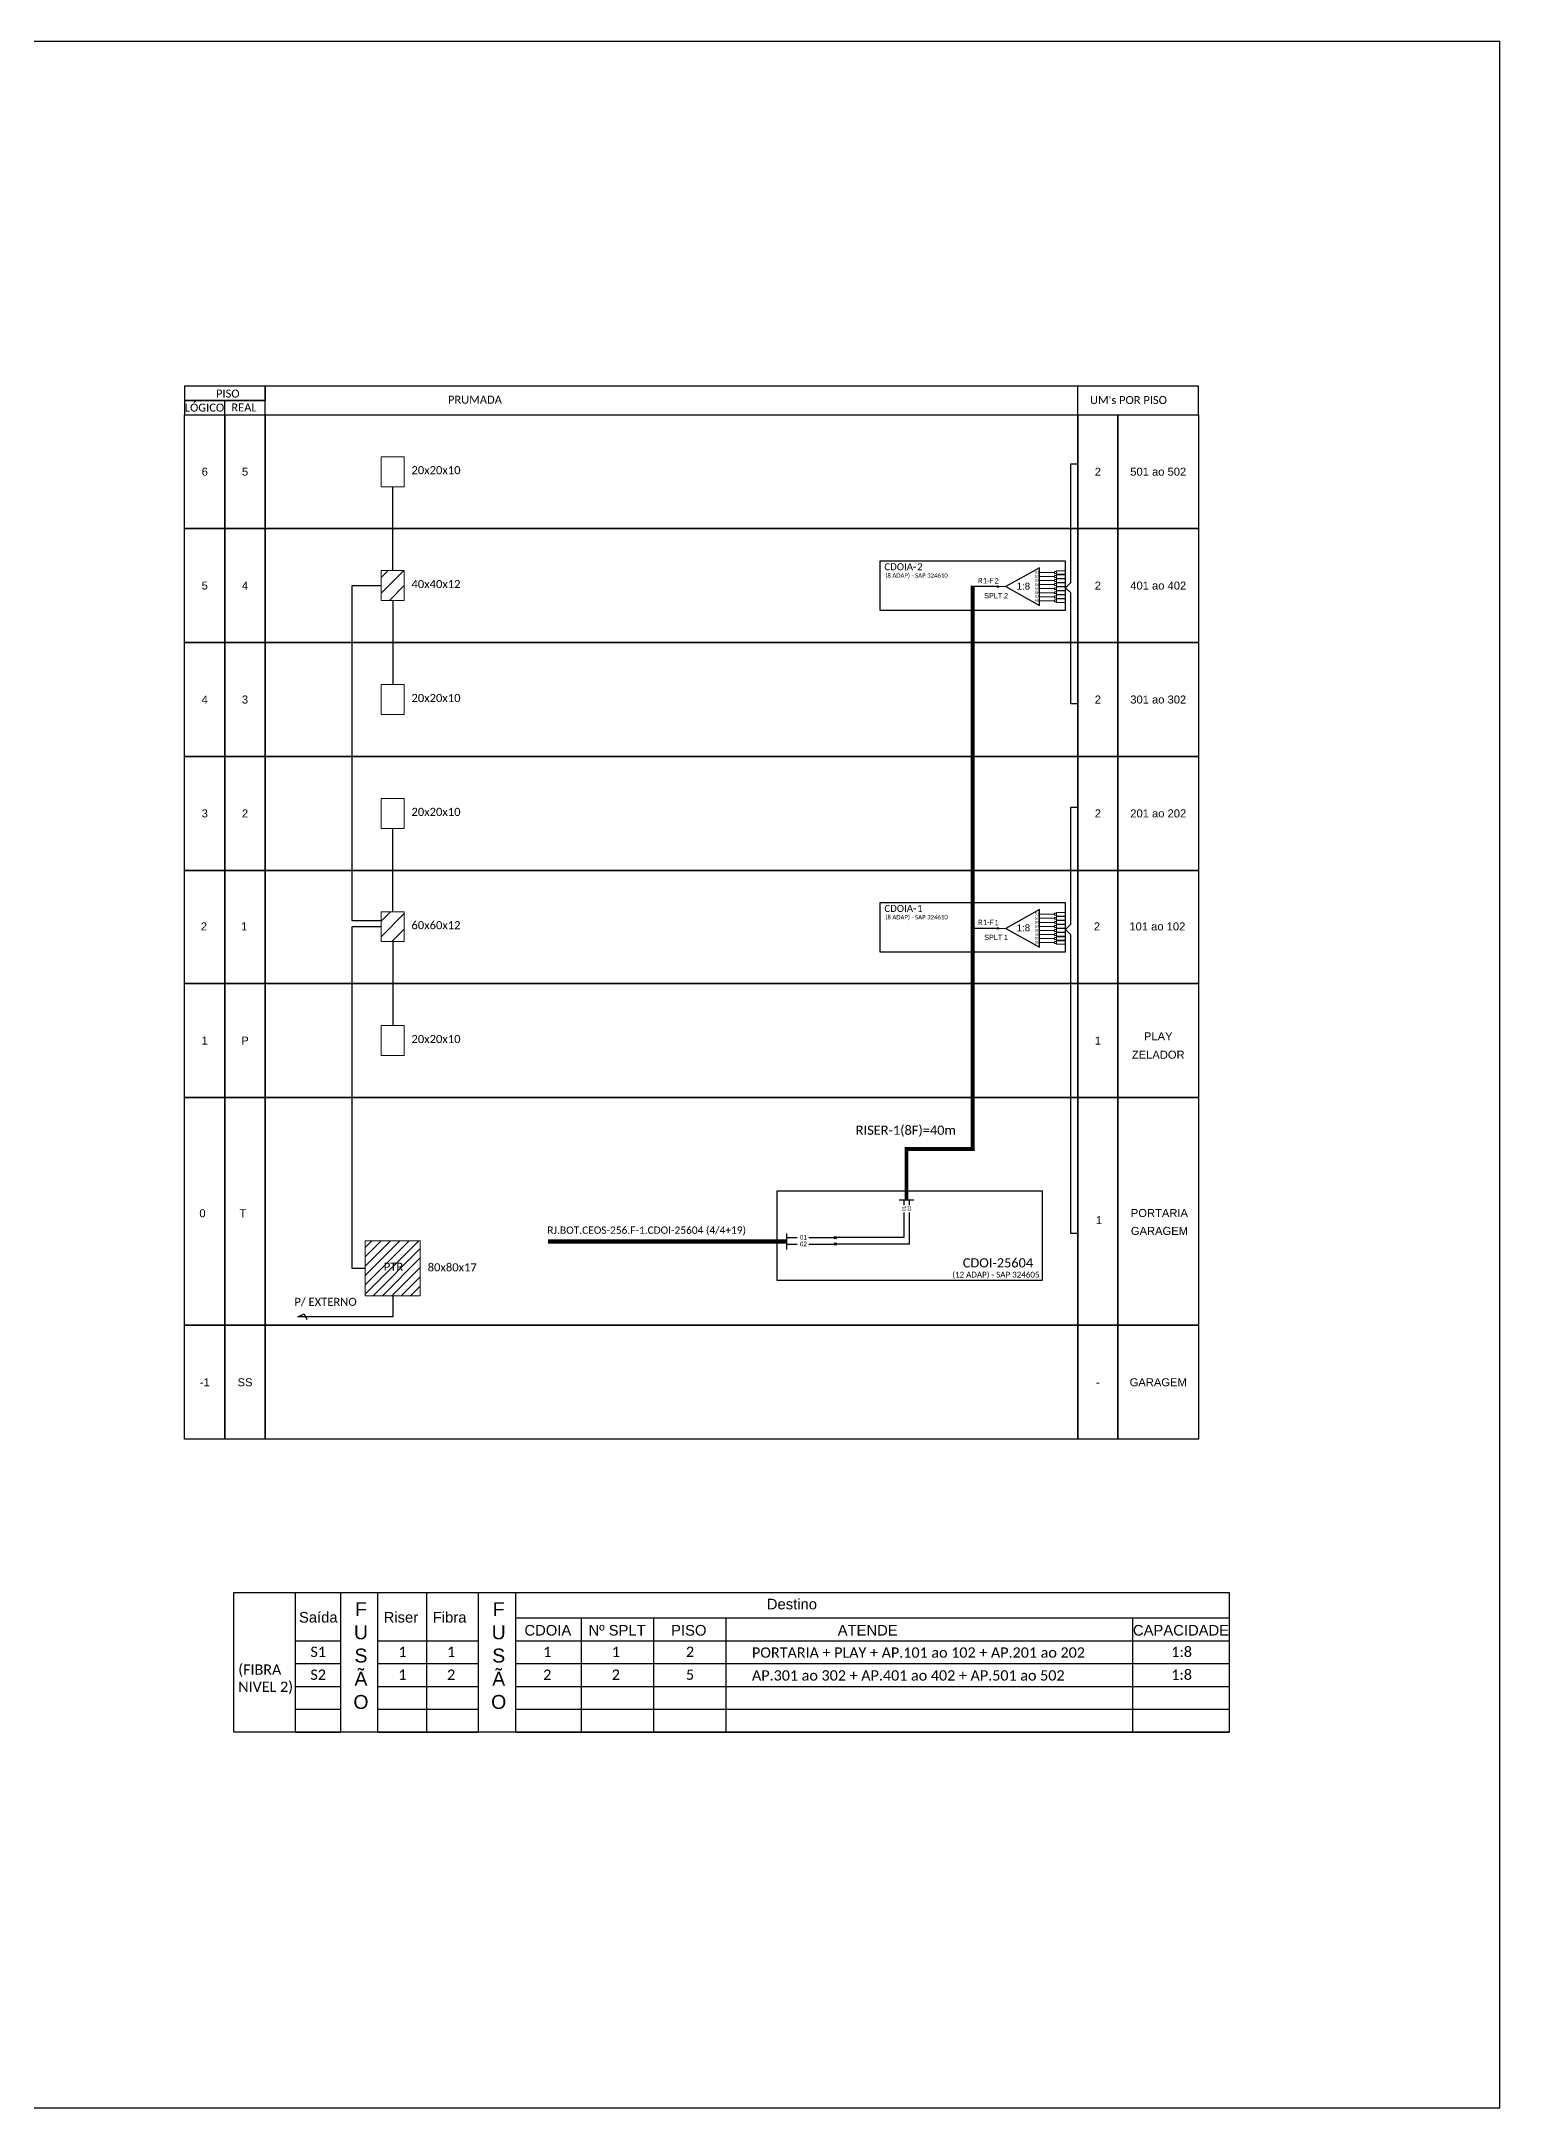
# Model space of a CAD drawing. Extents: x -89 to 749, y 705 to 1299.
# Drawn here: x 330 to 749, y 705 to 1299 of the extents above; entities that cross this region are included whole.
import ezdxf
from ezdxf.enums import TextEntityAlignment as Align

# ---------------------------------------------------------------- set-up
doc = ezdxf.new("R2010")
doc.units = 0
doc.styles.add('ARIAL', font='arial.ttf')
doc.styles.add('WMF-Calibri0', font='calibri.ttf')

# ---------------------------------------------------------------- blocks, each defined once
blk = doc.blocks.new('SPLT_1-8_SC-APC')
at = {"color": 1}
blk.add_lwpolyline([(-7.37, -2.1), (-17.04, -7.55), (-7.37, -13), (-7.37, -2.1)], dxfattribs=at)
at = {"color": 3, "lineweight": 0}
for points in [[(-2.99, -3.51), (-7.37, -3.51)], [(-7.37, -4.66), (-2.99, -4.66)], [(-7.37, -5.82), (-2.99, -5.82)], [(-2.41, -3.02), (-2.41, -4)], [(-2.41, -3.02), (0, -3.02)], [(-2.41, -4), (0, -4)], [(-2.41, -4.17), (-2.41, -5.16)], [(-2.41, -4.17), (0, -4.17)], [(-2.41, -5.16), (0, -5.16)], [(-2.41, -5.32), (-2.41, -6.31)], [(-2.41, -5.32), (0, -5.32)], [(-7.37, -6.97), (-2.99, -6.97)], [(-7.37, -8.12), (-2.99, -8.12)], [(-7.37, -9.28), (-2.99, -9.28)], [(-7.37, -10.43), (-2.99, -10.43)], [(-7.37, -11.58), (-2.99, -11.58)], [(-2.41, -6.31), (0, -6.31)], [(-2.41, -6.48), (-2.41, -7.46)], [(-2.41, -6.48), (0, -6.48)], [(-2.41, -7.46), (0, -7.46)], [(-2.41, -7.63), (-2.41, -8.62)], [(-2.41, -7.63), (0, -7.63)], [(-2.41, -8.62), (0, -8.62)], [(-2.41, -8.78), (-2.41, -9.77)], [(-2.41, -8.78), (0, -8.78)], [(-2.41, -9.77), (0, -9.77)], [(-2.41, -9.94), (-2.41, -10.92)], [(-2.41, -9.94), (0, -9.94)], [(-2.41, -10.92), (0, -10.92)], [(-2.41, -11.09), (-2.41, -12.08)], [(-2.41, -11.09), (0, -11.09)], [(-2.41, -12.08), (0, -12.08)]]:
    blk.add_lwpolyline(points, dxfattribs=at)
for points in [[(-2.99, -3.22), (-2.41, -3.22), (-2.41, -3.8), (-2.99, -3.8)], [(-2.99, -4.38), (-2.41, -4.38), (-2.41, -4.95), (-2.99, -4.95)], [(-2.99, -5.53), (-2.41, -5.53), (-2.41, -6.1), (-2.99, -6.1)], [(-2.99, -6.68), (-2.41, -6.68), (-2.41, -7.26), (-2.99, -7.26)], [(-2.99, -7.84), (-2.41, -7.84), (-2.41, -8.41), (-2.99, -8.41)], [(-2.99, -8.99), (-2.41, -8.99), (-2.41, -9.56), (-2.99, -9.56)], [(-2.99, -10.14), (-2.41, -10.14), (-2.41, -10.72), (-2.99, -10.72)], [(-2.99, -11.3), (-2.41, -11.3), (-2.41, -11.87), (-2.99, -11.87)]]:
    blk.add_lwpolyline(points, close=True, dxfattribs=at)
at = {"color": 1, "lineweight": 0}
blk.add_lwpolyline([(-17.04, -7.55), (-19.26, -7.55)], dxfattribs=at)
at = {"color": 1, "style": 'ARIAL'}
for s, height, p in [('S1', 0.75, (-8.74, -3.78)), ('S2', 0.75, (-8.74, -4.97)), ('S3', 0.75, (-8.74, -6.18)), ('1:8', 2, (-13.91, -8.4)), ('S4', 0.75, (-8.74, -7.36)), ('S5', 0.75, (-8.74, -8.57)), ('S6', 0.75, (-8.74, -9.69)), ('S7', 0.75, (-8.74, -10.78)), ('S8', 0.75, (-8.74, -11.9))]:
    blk.add_text(s, height=height, dxfattribs=at).set_placement(p)

msp = doc.modelspace()

# ---------------------------------------------------------------- hatches: boundary and pattern name
h = msp.add_hatch()
h.set_pattern_fill('ANSI31', color=10, style=0)
h.set_pattern_definition([(45, (-506.704, 71.3156), (-2.245064, 2.245064), [])])
h.paths.add_polyline_path([(434.32, 1146.88), (427.7, 1146.88), (427.7, 1138.26), (434.32, 1138.26)])
h.paths.add_polyline_path([(434.32, 1048.83), (427.7, 1048.83), (427.7, 1040.21), (434.32, 1040.21)])
h = msp.add_hatch(color=3)
h.dxf.hatch_style = 1
edge = h.paths.add_edge_path()
edge.add_arc((605.02, 1142.26), 0.256, 0, 360)
h = msp.add_hatch(color=3)
h.dxf.hatch_style = 1
edge = h.paths.add_edge_path()
edge.add_arc((605.02, 1044.03), 0.256, 0, 360)
h = msp.add_hatch()
h.set_pattern_fill('ANSI31', color=1, scale=0.6)
h.set_pattern_definition([(45, (-97.3757, 3586.603), (-1.3470384, 1.3470384), [])])
h.paths.add_polyline_path([(438.92, 954.2), (423.11, 954.2), (423.11, 938.39), (438.92, 938.39)])
h.paths.add_polyline_path([(427.84, 945.02), (434.65, 945.02), (434.65, 948.5), (427.84, 948.5)], flags=24)
h = msp.add_hatch(color=3)
h.dxf.hatch_style = 1
edge = h.paths.add_edge_path()
edge.add_arc((558.24, 955.15), 0.32, 0, 360)
h = msp.add_hatch(color=3)
h.dxf.hatch_style = 1
edge = h.paths.add_edge_path()
edge.add_arc((558.24, 953.28), 0.32, 0, 360)

# ---------------------------------------------------------------- linework, layer by layer
at = {"color": 7}
for p, q in [((415.99, 853.1), (415.99, 812.97)), ((440.69, 853.1), (440.69, 812.97)), ((455.6, 853.1), (455.6, 812.97)), ((466.32, 853.1), (466.32, 812.97)), ((485.19, 845.8), (485.19, 812.97)), ((505.99, 845.8), (505.99, 812.97)), ((526.75, 845.8), (526.75, 812.97)), ((643.73, 845.8), (643.73, 812.97))]:
    msp.add_line(p, q, dxfattribs=at)
msp.add_lwpolyline([(-89.32, 705.02), (749.25, 705.02), (749.25, 1299.02), (-89.32, 1299.02), (-89.32, 705.02)])
for points in [[(371.17, 1195.8), (394.31, 1195.8), (394.31, 1199.91), (371.17, 1199.91)], [(371.17, 1191.68), (394.31, 1191.68), (394.31, 1195.8), (371.17, 1195.8)], [(371.17, 1191.68), (382.74, 1191.68), (382.74, 1158.94), (371.17, 1158.94)], [(382.74, 1191.68), (394.31, 1191.68), (394.31, 1158.94), (382.74, 1158.94)], [(394.31, 1191.68), (627.93, 1191.68), (627.93, 1158.94), (394.31, 1158.94)], [(627.93, 1191.68), (639.5, 1191.68), (639.5, 1158.94), (627.93, 1158.94)], [(639.5, 1191.68), (662.65, 1191.68), (662.65, 1158.94), (639.5, 1158.94)], [(371.17, 1158.94), (382.74, 1158.94), (382.74, 1126.2), (371.17, 1126.2)], [(382.74, 1158.94), (394.31, 1158.94), (394.31, 1126.2), (382.74, 1126.2)], [(394.31, 1158.94), (627.93, 1158.94), (627.93, 1126.2), (394.31, 1126.2)], [(627.93, 1158.94), (639.5, 1158.94), (639.5, 1126.2), (627.93, 1126.2)], [(639.5, 1158.94), (662.65, 1158.94), (662.65, 1126.2), (639.5, 1126.2)], [(371.17, 1126.2), (382.74, 1126.2), (382.74, 1093.45), (371.17, 1093.45)], [(382.74, 1126.2), (394.31, 1126.2), (394.31, 1093.45), (382.74, 1093.45)], [(394.31, 1126.2), (627.93, 1126.2), (627.93, 1093.45), (394.31, 1093.45)], [(627.93, 1126.2), (639.5, 1126.2), (639.5, 1093.45), (627.93, 1093.45)], [(639.5, 1126.2), (662.65, 1126.2), (662.65, 1093.45), (639.5, 1093.45)], [(371.17, 1093.45), (382.74, 1093.45), (382.74, 1060.71), (371.17, 1060.71)], [(382.74, 1093.45), (394.31, 1093.45), (394.31, 1060.71), (382.74, 1060.71)], [(394.31, 1093.45), (627.93, 1093.45), (627.93, 1060.71), (394.31, 1060.71)], [(627.93, 1093.45), (639.5, 1093.45), (639.5, 1060.71), (627.93, 1060.71)], [(639.5, 1093.45), (662.65, 1093.45), (662.65, 1060.71), (639.5, 1060.71)], [(371.17, 1060.71), (382.74, 1060.71), (382.74, 1028.15), (371.17, 1028.15)], [(382.74, 1060.71), (394.31, 1060.71), (394.31, 1028.15), (382.74, 1028.15)], [(394.31, 1060.71), (627.93, 1060.71), (627.93, 1028.15), (394.31, 1028.15)], [(627.93, 1060.71), (639.5, 1060.71), (639.5, 1028.15), (627.93, 1028.15)], [(639.5, 1060.71), (662.65, 1060.71), (662.65, 1028.15), (639.5, 1028.15)], [(371.17, 1028.15), (382.74, 1028.15), (382.74, 995.41), (371.17, 995.41)], [(382.74, 1028.15), (394.31, 1028.15), (394.31, 995.41), (382.74, 995.41)], [(394.31, 1028.15), (627.93, 1028.15), (627.93, 995.41), (394.31, 995.41)], [(627.93, 1028.15), (639.5, 1028.15), (639.5, 995.41), (627.93, 995.41)], [(639.5, 1028.15), (662.65, 1028.15), (662.65, 995.41), (639.5, 995.41)], [(371.17, 995.41), (382.74, 995.41), (382.74, 929.92), (371.17, 929.92)], [(382.74, 995.41), (394.31, 995.41), (394.31, 929.92), (382.74, 929.92)], [(394.31, 995.41), (627.93, 995.41), (627.93, 929.92), (394.31, 929.92)], [(627.93, 995.41), (639.5, 995.41), (639.5, 929.92), (627.93, 929.92)], [(639.5, 995.41), (662.65, 995.41), (662.65, 929.92), (639.5, 929.92)], [(371.17, 929.92), (382.74, 929.92), (382.74, 897.18), (371.17, 897.18)], [(382.74, 929.92), (394.31, 929.92), (394.31, 897.18), (382.74, 897.18)], [(394.31, 929.92), (627.93, 929.92), (627.93, 897.18), (394.31, 897.18)], [(627.93, 929.92), (639.5, 929.92), (639.5, 897.18), (627.93, 897.18)], [(639.5, 929.92), (662.65, 929.92), (662.65, 897.18), (639.5, 897.18)], [(385.31, 853.1), (671.51, 853.1), (671.51, 812.97), (385.31, 812.97)]]:
    msp.add_lwpolyline(points, close=True, dxfattribs=at)
for points in [[(394.31, 1191.68), (662.68, 1191.68), (662.68, 1199.91), (394.31, 1199.91), (394.31, 1199.91), (394.31, 1195.8)], [(627.93, 1191.68), (627.93, 1199.91)], [(382.74, 1191.68), (382.74, 1195.8)], [(402.95, 853.1), (402.95, 812.97)], [(426.7, 812.97), (426.7, 853.1)], [(466.32, 845.8), (671.51, 845.8)], [(402.95, 839.24), (415.99, 839.24)], [(426.7, 839.24), (455.6, 839.24)], [(466.32, 839.24), (671.51, 839.24)], [(402.95, 832.67), (415.99, 832.67)], [(426.7, 832.67), (455.6, 832.67)], [(466.32, 832.67), (526.75, 832.67)], [(526.75, 832.67), (643.73, 832.67)], [(643.73, 832.67), (671.51, 832.67)], [(402.95, 826.11), (415.99, 826.11)], [(426.7, 826.11), (455.6, 826.11)], [(466.32, 826.11), (671.51, 826.11)], [(402.95, 819.54), (415.99, 819.54)], [(426.7, 819.54), (455.6, 819.54)], [(466.32, 819.54), (671.51, 819.54)], [(402.95, 812.97), (415.99, 812.97)], [(402.95, 812.97), (415.99, 812.97)], [(426.7, 812.97), (455.6, 812.97)], [(426.7, 812.97), (455.6, 812.97)], [(466.32, 812.97), (671.51, 812.97)], [(466.32, 812.97), (671.51, 812.97)]]:
    msp.add_lwpolyline(points, dxfattribs=at)
at = {"color": 0, "lineweight": 0}
for points in [[(427.7, 1179.62), (434.32, 1179.62), (434.32, 1171), (427.7, 1171)], [(427.7, 1114.13), (434.32, 1114.13), (434.32, 1105.51), (427.7, 1105.51)], [(427.7, 1081.39), (434.32, 1081.39), (434.32, 1072.77), (427.7, 1072.77)], [(427.7, 1016.09), (434.32, 1016.09), (434.32, 1007.47), (427.7, 1007.47)]]:
    msp.add_lwpolyline(points, close=True, dxfattribs=at)
at = {"color": 3}
for points in [[(627.93, 1108.59), (625.99, 1108.59), (625.99, 1140.46), (624.42, 1141.96), (625.99, 1143.47), (625.99, 1177.58), (627.93, 1177.58)], [(431.01, 1146.88), (431.01, 1171)], [(427.7, 1046.15), (419.36, 1046.15), (419.36, 1142.57), (427.7, 1142.57)], [(431.01, 1138.26), (431.01, 1114.13)], [(627.93, 956.33), (625.99, 956.33), (625.99, 1042.22), (624.42, 1043.73), (625.99, 1045.24), (625.99, 1078.85), (627.93, 1078.85)], [(431.01, 1048.83), (431.01, 1072.77)], [(423.11, 946.29), (419.36, 946.29), (419.36, 1044.52), (427.7, 1044.52)], [(431.01, 1040.21), (431.01, 1016.09)], [(544.33, 955.15), (547.24, 955.15)], [(550.65, 955.15), (558.24, 955.15), (558.24, 955.15)]]:
    msp.add_lwpolyline(points, dxfattribs=at)
at = {"color": 1, "lineweight": 0}
for points in [[(427.7, 1146.88), (434.32, 1146.88), (434.32, 1138.26), (427.7, 1138.26)], [(427.7, 1048.83), (434.32, 1048.83), (434.32, 1040.21), (427.7, 1040.21)], [(423.11, 954.2), (438.92, 954.2), (438.92, 938.39), (423.11, 938.39)]]:
    msp.add_lwpolyline(points, close=True, dxfattribs=at)
at = {"color": 1}
for points in [[(571.18, 1149.71), (624.31, 1149.71), (624.31, 1135.4), (571.18, 1135.4)], [(571.18, 1051.48), (624.31, 1051.48), (624.31, 1037.16), (571.18, 1037.16)], [(541.5, 968.57), (617.68, 968.57), (617.68, 942.76), (541.5, 942.76)]]:
    msp.add_lwpolyline(points, close=True, dxfattribs=at)
at = {"color": 5, "const_width": 1.1}
msp.add_lwpolyline([(578.72, 965.95), (578.72, 980.59), (597.74, 980.59), (597.74, 1142.55)], dxfattribs=at)
at = {"color": 5}
for points in [[(605.02, 1142.26), (597.76, 1142.26)], [(605.02, 1044.03), (597.76, 1044.03)], [(579.47, 962.35), (579.47, 953.28), (558.24, 953.28)], [(577.94, 962.35), (577.91, 955.15), (558.24, 955.15)], [(576.58, 965.95), (580.85, 965.95)], [(577.94, 965.95), (577.94, 964.5)], [(579.47, 965.95), (579.47, 964.5)]]:
    msp.add_lwpolyline(points, dxfattribs=at)
at = {"color": 1, "const_width": 1.32}
msp.add_lwpolyline([(475.64, 954.02), (544.33, 954.02)], dxfattribs=at)
at = {"color": 1}
for points in [[(544.33, 951.72), (544.33, 956.32)], [(431.01, 938.39), (431.01, 932.35), (403.69, 932.35), (405.54, 933.23), (406.31, 931.6)]]:
    msp.add_lwpolyline(points, dxfattribs=at)
at = {"color": 2}
for points in [[(544.33, 953.25), (547.24, 953.26)], [(550.65, 953.26), (558.24, 953.28), (558.24, 953.28)]]:
    msp.add_lwpolyline(points, dxfattribs=at)
at = {"color": 3}
for centre, radius in [((605.02, 1142.26), 0.256), ((605.02, 1044.03), 0.256), ((558.24, 955.15), 0.32), ((558.24, 953.28), 0.32)]:
    msp.add_circle(centre, radius, dxfattribs=at)
at = {"color": 7}
for p in [(371.17, 1158.94), (371.17, 1126.2), (371.17, 1093.45), (371.17, 1060.71), (371.17, 1028.15), (371.17, 995.41)]:
    msp.add_point(p, dxfattribs=at)

# ---------------------------------------------------------------- block references
at = {"color": 3}
for p in [(624.28, 1149.81), (624.28, 1051.58)]:
    msp.add_blockref('SPLT_1-8_SC-APC', p, dxfattribs=at)

# ---------------------------------------------------------------- texts
at = {"color": 7, "style": 'WMF-Calibri0'}
for s, height, p in [('  LÓGICO', 2.3, (369.59, 1192.58)), ('     PISO', 2.3, (376.13, 1196.61)), ('    REAL', 2.3, (381.35, 1192.63)), ('PRUMADA', 2.3, (446.87, 1194.86)), ("UM's POR PISO", 2.3, (631.46, 1194.75)), ('S1', 2.966, (407.33, 834.58)), ('1', 2.97, (432.62, 834.58)), ('1', 2.97, (446.61, 834.58)), ('1', 2.97, (474.25, 834.58)), ('1', 2.97, (493.98, 834.58)), ('2', 2.97, (515.3, 834.58)), ('1:8', 2.966, (654.85, 834.58)), ('PORTARIA + PLAY + AP.101 ao 102 + AP.201 ao 202', 2.9659, (534.28, 834.37)), ('S2', 2.966, (407.33, 828.01)), ('1', 2.97, (432.62, 828.01)), ('2', 2.97, (446.61, 828.01)), ('2', 2.97, (474.25, 828.01)), ('2', 2.97, (493.98, 828.01)), ('5', 2.97, (515.3, 828.01)), ('AP.301 ao 302 + AP.401 ao 402 + AP.501 ao 502', 2.9659, (534.28, 827.8)), ('1:8', 2.966, (654.85, 828.01))]:
    msp.add_text(s, height=height, dxfattribs=at).set_placement(p)
at = {"color": 7, "style": 'ARIAL'}
for s, height, p in [('6', 2.3, (376.95, 1175.31)), ('5', 2.3, (388.53, 1175.31)), ('2', 2.3, (633.72, 1175.31)), ('501 ao 502', 2.3, (651.08, 1175.31)), ('5', 2.3, (376.95, 1142.57)), ('4', 2.3, (388.53, 1142.57)), ('2', 2.3, (633.72, 1142.57)), ('401 ao 402', 2.3, (651.08, 1142.57)), ('4', 2.3, (376.95, 1109.82)), ('3', 2.3, (388.53, 1109.82)), ('2', 2.3, (633.72, 1109.82)), ('301 ao 302', 2.3, (651.08, 1109.82)), ('3', 2.3, (376.95, 1077.08)), ('2', 2.3, (388.53, 1077.08)), ('2', 2.3, (633.72, 1077.08)), ('201 ao 202', 2.3, (651.08, 1077.08)), ('2', 2.3, (376.71, 1044.59)), ('1', 2.3, (388.28, 1044.59)), ('2', 2.3, (633.47, 1044.59)), ('101 ao 102', 2.3, (650.83, 1044.59)), ('1', 2.3, (376.95, 1011.78)), ('P', 2.3, (388.53, 1011.78)), ('1', 2.3, (633.72, 1011.78)), ('PLAY', 2.3, (651.08, 1013)), ('ZELADOR', 2.3, (651.08, 1007.71)), ('0', 2.3, (376.3, 962.13)), ('T', 2.3, (387.88, 962.13)), ('PORTARIA', 2.3, (651.42, 962.21)), ('1', 2.3, (634.06, 960.17)), ('GARAGEM', 2.3, (651.42, 957.06)), ('-1', 2.3, (376.95, 913.55)), ('SS', 2.3, (388.53, 913.55)), ('-', 2.3, (633.72, 913.55)), ('GARAGEM', 2.3, (651.08, 913.55)), ('Destino', 3.044, (545.76, 849.79)), ('Saída', 3.044, (409.6, 846)), ('Riser', 3.044, (433.35, 846)), ('Fibra', 3.044, (447.34, 846)), ('CDOIA', 3.044, (475.59, 842.26)), ('Nº SPLT', 3.044, (495.5, 842.26)), ('PISO', 3.044, (516.11, 842.26)), ('ATENDE', 3.044, (567.55, 842.26)), ('CAPACIDADE', 3.044, (657.63, 842.26))]:
    msp.add_text(s, height=height, dxfattribs=at).set_placement(p, align=Align.MIDDLE_CENTER)
at = {"style": 'WMF-Calibri0'}
for s, p in [('20x20x10', (436.38, 1174.59)), ('20x20x10', (436.38, 1109.1)), ('20x20x10', (436.38, 1076.36)), ('20x20x10', (436.38, 1011.06)), ('PTR', (428.42, 945.61)), ('80x80x17', (441.05, 945.44)), ('P/ EXTERNO', (402.71, 935.51))]:
    msp.add_text(s, height=2.317, dxfattribs=at).set_placement(p)
at = {"color": 1, "style": 'WMF-Calibri0'}
for s, height, p in [('CDOIA-', 2, (572.35, 1146.99)), ('2', 2, (581.74, 1146.99)), ('40x40x12', 2.317, (436.38, 1141.85)), ('60x60x12', 2.317, (436.38, 1043.8)), ('CDOIA-', 2, (572.35, 1048.76)), ('1', 2, (581.74, 1048.76)), ('RJ.BOT.CEOS-256.F-1.CDOI-25604 (4/4+19)', 2.1, (475.44, 956.23))]:
    msp.add_text(s, height=height, dxfattribs=at).set_placement(p)
for p in [(581.6, 1144.84), (581.6, 1046.61)]:
    msp.add_text('(8 ADAP) - SAP 324610', height=1.25, dxfattribs=at).set_placement(p, align=Align.CENTER)
at = {"color": 5, "style": 'WMF-Calibri0'}
for s, height, p in [('R1-F', 1.6, (599.27, 1143.19)), ('R1-F', 1.6, (599.27, 1044.96)), ('RISER-1(8F)=40m', 2.6457, (564.12, 984.69))]:
    msp.add_text(s, height=height, dxfattribs=at).set_placement(p)
at = {"color": 5, "style": 'ARIAL'}
for s, p in [('2', (604.64, 1143.15)), ('1', (604.64, 1044.92))]:
    msp.add_text(s, height=1.5, dxfattribs=at).set_placement(p, align=Align.CENTER)
at = {"color": 7, "style": 'ARIAL'}
for s, p in [('SPLT', (603.65, 1138.92)), ('2', (607.32, 1138.92)), ('SPLT', (603.65, 1040.69)), ('1', (607.32, 1040.69))]:
    msp.add_text(s, height=1.5, dxfattribs=at).set_placement(p, align=Align.CENTER)
at = {"style": 'ARIAL'}
for s, p in [('01', (577.93, 963.51)), ('02', (579.55, 963.51))]:
    msp.add_text(s, height=0.992, rotation=90, dxfattribs=at).set_placement(p, align=Align.MIDDLE_CENTER)
for s, p in [('02', (549.06, 953.29)), ('01', (549.07, 955.21))]:
    msp.add_text(s, height=1.323, dxfattribs=at).set_placement(p, align=Align.MIDDLE_CENTER)
at = {"color": 2, "style": 'WMF-Calibri0'}
msp.add_text('(12 ADAP) - SAP 324605', height=1.6535, dxfattribs=at).set_placement((604.41, 943.66), align=Align.CENTER)
msp.add_text('CDOI-25604', height=2.646, dxfattribs=at).set_placement((594.89, 946.56))
at = {"color": 7}
for s, insert, char_height, width, attachment_point, style in [('F\\PU\\PS\\PÃ\\PO', (421.86, 850.33), 4, 2.5977, 2, 'ARIAL'), ('F\\PU\\PS\\PÃ\\PO', (461.46, 850.33), 4, 2.5977, 2, 'ARIAL'), ('(FIBRA NIVEL 2)', (386.58, 832.44), 2.9659, 16.8313, 1, 'WMF-Calibri0')]:
    msp.add_mtext(s, dxfattribs=dict(at, insert=insert, char_height=char_height, width=width, attachment_point=attachment_point, style=style))

doc.saveas('drawing.dxf')
